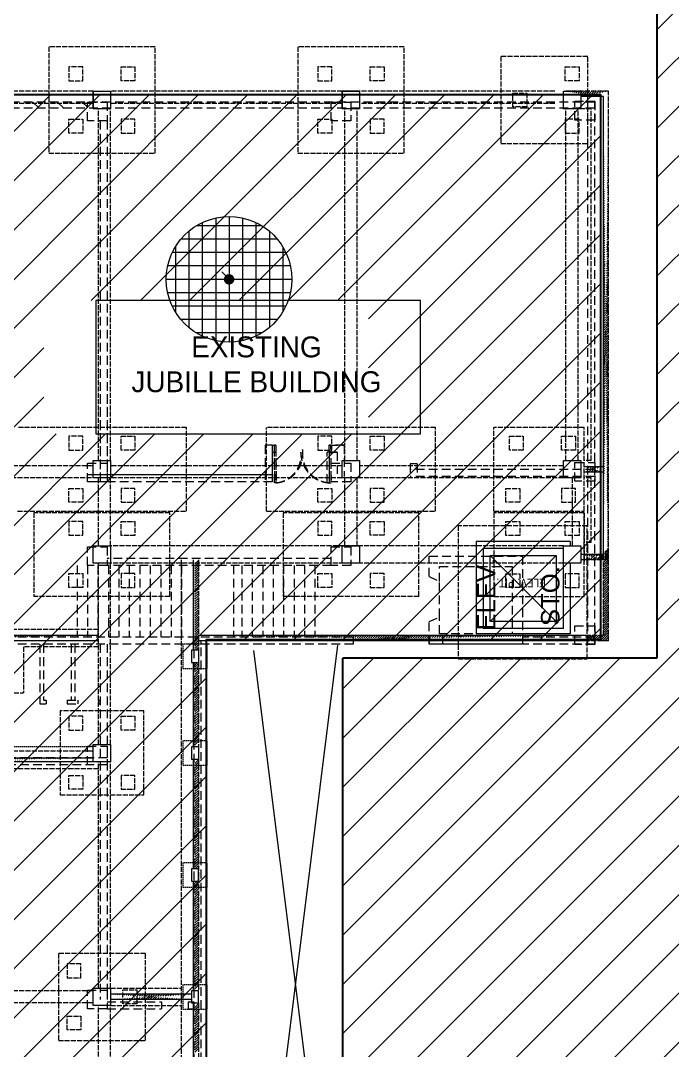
# Model space of a CAD drawing. Header units: millimetres. Extents: x 281969 to 501238, y -16030 to 119854.
# Drawn here: x 395299 to 414014, y 61835 to 91403 of the extents above; entities that cross this region are included whole.
import ezdxf

# ---------------------------------------------------------------- set-up
doc = ezdxf.new("R2010")
doc.units = ezdxf.units.MM
doc.header["$MEASUREMENT"] = 0
for name, pattern in [('ACAD_ISO02W100', [15, 12, -3]), ('HIDDEN', [0.375, 0.25, -0.125]), ('HIDDEN2', [4.7625, 3.175, -1.5875])]:
    doc.linetypes.add(name, pattern=pattern)
doc.layers.get('0').update_dxf_attribs({"lineweight": 9})
for name, color, linetype, lineweight in [('A_ARCHITECTURAL BACKGROUND', 251, 'Continuous', 5), ('BEAMS1', 2, 'HIDDEN', 9), ('BOUNDARY', 2, 'Continuous', 25), ('COLUMN', 7, 'Continuous', 13), ('ELEV FTNG', 6, 'ACAD_ISO02W100', 20), ('HATCH', 8, 'Continuous', 5), ('PILECAPBAR', 40, 'ACAD_ISO02W100', 25), ('RAFTER', 21, 'Continuous', 20), ('S-ANNO-DIMS', 252, 'Continuous', 5), ('SLAB1', 1, 'Continuous', 9), ('TEXT_GG', 3, 'Continuous', 30), ('wall', 4, 'Continuous', 25), ('WALLFOOTING', 3, 'ACAD_ISO02W100', 20)]:
    doc.layers.add(name, color=color, linetype=linetype, lineweight=lineweight)
doc.styles.add('arial_100_dwvg', font='arial.ttf', dxfattribs={"height": 250})
doc.styles.add('MMTX$0$ESMX$0$X-OPTA1D', font='x-opta1d')
doc.styles.add('SWISS', font='swissl.ttf')
pattern_1 = [(225, (1744598.53, 1414065.856), (33.6759605, -33.6759605), [])]
pattern_2 = [(225, (1672566.715, 1413619.52), (33.6759605, -33.6759605), [])]
pattern_3 = [(225, (1764558.14, 1413619.52), (33.6759605, -33.6759605), [])]
pattern_4 = [(135, (-83138.37034, 154219.73038), (-0.1767766953, -0.1767766953), [])]

# ---------------------------------------------------------------- blocks, each defined once
blk = doc.blocks.new('_Dot')
at = {"color": 0, "linetype": 'ByBlock', "lineweight": -2}
blk.add_line((-0.5, 0), (-1, 0), dxfattribs=at)
at = {"color": 0, "linetype": 'ByBlock', "const_width": 0.5}
blk.add_lwpolyline([(-0.25, 0, 1), (0.25, 0, 1)], format="xyb", close=True, dxfattribs=at)
blk = doc.blocks.new('FOUNDATION_JUBILLE')
at = {"layer": 'WALLFOOTING', "linetype": 'ACAD_ISO02W100', "lineweight": 20, "ltscale": 12}
h = blk.add_hatch(dxfattribs=at)
h.set_pattern_fill('ANSI31', color=256, scale=15, angle=-180, style=0)
h.set_pattern_definition(pattern_2)
edge = h.paths.add_edge_path()
edge.add_line((-89205, -30632), (-89855, -30632))
edge.add_line((-89055, -30482), (-90305, -30482))
h = blk.add_hatch(dxfattribs=at)
h.set_pattern_fill('ANSI31', color=256, scale=15, angle=-180, style=0)
h.set_pattern_definition(pattern_2)
edge = h.paths.add_edge_path()
edge.add_line((-89205, -43782), (-89205, -30632))
edge.add_line((-89055, -46257), (-89055, -30482))
h = blk.add_hatch(dxfattribs=at)
h.set_pattern_fill('ANSI31', color=256, scale=15, angle=-180, style=0)
h.set_pattern_definition(pattern_2)
edge = h.paths.add_edge_path()
edge.add_line((-89755, -41257), (-89205, -41257))
edge.add_line((-89755, -41407), (-89205, -41407))
h = blk.add_hatch(dxfattribs=at)
h.set_pattern_fill('ANSI31', color=256, scale=15, angle=-180, style=0)
h.set_pattern_definition(pattern_2)
edge = h.paths.add_edge_path()
edge.add_line((-89205, -43782), (-89855, -43782))
edge.add_line((-89055, -43932), (-89855, -43932))
h = blk.add_hatch(dxfattribs=at)
h.set_pattern_fill('ANSI31', color=256, scale=15, angle=-180, style=0)
h.set_pattern_definition(pattern_3)
h.paths.add_polyline_path([(-89205, -46107), (-89661, -46107), (-89661, -46257), (-89055, -46257), (-89055, -43932), (-89205, -43932)])
h = blk.add_hatch(dxfattribs=at)
h.set_pattern_fill('ANSI31', color=256, scale=15, angle=-180, style=0)
h.set_pattern_definition(pattern_1)
edge = h.paths.add_edge_path()
edge.add_line((-103705, -46257), (-112505, -46257))
edge.add_line((-103705, -46107), (-112505, -46107))
edge.add_line((-106155, -46257), (-108755, -46257))
h = blk.add_hatch(dxfattribs=at)
h.set_pattern_fill('ANSI31', color=256, scale=15, angle=-180, style=0)
h.set_pattern_definition(pattern_3)
edge = h.paths.add_edge_path()
edge.add_line((-89661, -46107), (-100830, -46107))
edge.add_line((-89661, -46257), (-100830, -46257))
h = blk.add_hatch(dxfattribs=at)
h.set_pattern_fill('ANSI31', color=256, scale=15, angle=-180, style=0)
h.set_pattern_definition(pattern_1)
edge = h.paths.add_edge_path()
edge.add_line((-103855, -49632), (-112355, -49632))
edge.add_line((-103855, -49732), (-112355, -49732))
h = blk.add_hatch(dxfattribs=at)
h.set_pattern_fill('ANSI31', color=256, scale=15, angle=-180, style=0)
h.set_pattern_definition(pattern_1)
edge = h.paths.add_edge_path()
edge.add_line((-101030, -56557), (-103355, -56557))
edge.add_line((-101030, -56407), (-103355, -56407))
at = {"layer": 'A_ARCHITECTURAL BACKGROUND', "linetype": 'ByBlock', "lineweight": 20, "ltscale": 12}
for p, q in [((-100723, -34252, 0), (-100723, -37510, 0)), ((-100338, -34121, 0), (-100338, -37641, 0)), ((-99953, -34079, 0), (-99953, -37683, 0)), ((-99567, -34121, 0), (-99567, -37641, 0)), ((-99182, -34252, 0), (-99182, -37510, 0)), ((-101108, -34499, 0), (-101108, -37264, 0)), ((-99017, -34341, 0), (-100888, -34341, 0)), ((-98797, -34499, 0), (-98797, -37264, 0)), ((-98570, -34726, 0), (-101335, -34726, 0)), ((-98324, -35111, 0), (-101582, -35111, 0)), ((-101493, -34947, 0), (-101493, -36816, 0)), ((-98412, -34947, 0), (-98412, -36816, 0)), ((-98192, -35496, 0), (-101713, -35496, 0)), ((-98151, -35881, 0), (-101754, -35881, 0)), ((-98192, -36266, 0), (-101713, -36266, 0)), ((-98324, -36651, 0), (-101582, -36651, 0)), ((-98570, -37036, 0), (-101335, -37036, 0)), ((-99017, -37421, 0), (-100888, -37421, 0))]:
    blk.add_line(p, q, dxfattribs=at)
at = {"layer": 'A_ARCHITECTURAL BACKGROUND', "color": 1, "linetype": 'ByBlock', "lineweight": 20, "ltscale": 12}
blk.add_circle((-99953, -35881, 0), 1802, dxfattribs=at)
at = {"layer": 'BEAMS1', "color": 2, "linetype": 'HIDDEN2', "lineweight": 20, "ltscale": 12}
blk.add_line((-103855, -49307, 0), (-112355, -49307, 0), dxfattribs=at)
at = {"layer": 'BEAMS1', "color": 2, "linetype": 'HIDDEN2', "lineweight": 20, "ltscale": 12, "elevation": 0}
for points in [[(-100580, -46357), (-101280, -46357), (-101280, -47057), (-100580, -47057)], [(-100580, -49132), (-101280, -49132), (-101280, -49832), (-100580, -49832)], [(-100580, -52632), (-101280, -52632), (-101280, -53332), (-100580, -53332)], [(-100580, -56132), (-101280, -56132), (-101280, -56832), (-100580, -56832)]]:
    blk.add_lwpolyline(points, close=True, dxfattribs=at)
at = {"layer": 'COLUMN', "lineweight": 20}
for p, q in [((-103855, -30482, 0), (-103855, -30982, 0)), ((-96205, -30482, 0), (-96705, -30482, 0)), ((-96705, -30482, 0), (-96705, -30982, 0)), ((-103355, -41082, 0), (-103355, -41582, 0)), ((-96205, -41582, 0), (-96705, -41582, 0)), ((-89855, -41582, 0), (-90355, -41582, 0)), ((-103355, -43532, 0), (-103355, -44032, 0)), ((-100830, -46532, 0), (-100830, -46882, 0)), ((-103355, -49232, 0), (-103355, -49732, 0)), ((-100830, -49307, 0), (-100830, -49657, 0))]:
    blk.add_line(p, q, dxfattribs=at)
at = {"layer": 'COLUMN', "lineweight": 20, "elevation": 0}
for points in [[(-103355, -30982), (-103855, -30982), (-103855, -30482), (-103355, -30482)], [(-103355, -30982), (-103855, -30982), (-103855, -30482), (-103355, -30482)], [(-96205, -30982), (-96705, -30982), (-96705, -30482), (-96205, -30482)], [(-89855, -30982), (-90355, -30982), (-90355, -30482), (-89855, -30482)], [(-96205, -44032), (-96705, -44032), (-96705, -43532), (-96205, -43532)], [(-89855, -44032), (-90355, -44032), (-90355, -43532), (-89855, -43532)], [(-100830, -52807), (-101030, -52807), (-101030, -53157), (-100830, -53157)], [(-103355, -56732), (-103855, -56732), (-103855, -56232), (-103355, -56232)], [(-103355, -56732), (-103855, -56732), (-103855, -56232), (-103355, -56232)], [(-103355, -56732), (-103855, -56732), (-103855, -56232), (-103355, -56232)], [(-100830, -56307), (-101030, -56307), (-101030, -56657), (-100830, -56657)]]:
    blk.add_lwpolyline(points, close=True, dxfattribs=at)
for points in [[(-103855, -30482), (-103355, -30482), (-103355, -30982), (-103855, -30982)], [(-96205, -30482), (-96205, -30982), (-96705, -30982), (-96705, -30482)], [(-96705, -30482), (-96205, -30482), (-96205, -30982), (-96705, -30982)], [(-103355, -41582), (-103855, -41582), (-103855, -41082), (-103355, -41082)], [(-96705, -41582), (-96705, -41082), (-96205, -41082), (-96205, -41582)], [(-90355, -41582), (-90355, -41082), (-89855, -41082), (-89855, -41582)], [(-103355, -44032), (-103855, -44032), (-103855, -43532), (-103355, -43532)], [(-100830, -46532), (-101030, -46532), (-101030, -46882), (-100830, -46882)], [(-103355, -49732), (-103855, -49732), (-103855, -49232), (-103355, -49232)], [(-100830, -49307), (-101030, -49307), (-101030, -49657), (-100830, -49657)]]:
    blk.add_lwpolyline(points, dxfattribs=at)
at = {"layer": 'ELEV FTNG', "lineweight": 20, "ltscale": 12}
for p, q in [((-93372, -42957, 0), (-93372, -46757, 0)), ((-89672, -42957, 0), (-93372, -42957, 0)), ((-89672, -46777, 0), (-89672, -42957, 0)), ((-93372, -46777, 0), (-89672, -46777, 0))]:
    blk.add_line(p, q, dxfattribs=at)
at = {"layer": 'PILECAPBAR', "color": 40, "lineweight": 20, "ltscale": 12}
for p, q in [((-103855, -30482, 0), (-107846, -30482, 0)), ((-96705, -30482, 0), (-103355, -30482, 0)), ((-90605, -30482, 0), (-96205, -30482, 0)), ((-103855, -30832, 0), (-107846, -30832, 0)), ((-103705, -41082, 0), (-103705, -30982, 0)), ((-96705, -30832, 0), (-103355, -30832, 0)), ((-103355, -41082, 0), (-103355, -30982, 0)), ((-96630, -41082, 0), (-96630, -30982, 0)), ((-96280, -41082, 0), (-96280, -30982, 0)), ((-90605, -30832, 0), (-96205, -30832, 0)), ((-90280, -41082, 0), (-90280, -30982, 0)), ((-89930, -41082, 0), (-89930, -30982, 0)), ((-101180, -40132, 0), (-106030, -40132, 0)), ((-101180, -42532, 0), (-101180, -40132, 0)), ((-98880, -42532, 0), (-98880, -40132, 0)), ((-94030, -40132, 0), (-98880, -40132, 0)), ((-94030, -42532, 0), (-94030, -40132, 0)), ((-89755, -40132, 375), (-92355, -40132, 375)), ((-92355, -42532, 375), (-92355, -40132, 375)), ((-89755, -42532, 375), (-89755, -40132, 375)), ((-103855, -41232, 0), (-112363, -41232, 0)), ((-96705, -41232, 0), (-103355, -41232, 0)), ((-90355, -41232, 0), (-96205, -41232, 0)), ((-96705, -41582, 0), (-112363, -41582, 0)), ((-103705, -43532, 0), (-103705, -41582, 0)), ((-103355, -43532, 0), (-103355, -41582, 0)), ((-96630, -43532, 0), (-96630, -41582, 0)), ((-96280, -43532, 0), (-96280, -41582, 0)), ((-90355, -41582, 0), (-96205, -41582, 0)), ((-90105, -41582, 375), (-90105, -43532, 375)), ((-106030, -42532, 0), (-101180, -42532, 0)), ((-101655, -44982, 0), (-101655, -42572, 0)), ((-98880, -42532, 0), (-94030, -42532, 0)), ((-94505, -44982, 0), (-94505, -42572, 0)), ((-92355, -42532, 375), (-89755, -42532, 375)), ((-105555, -42582, 0), (-105555, -44982, 0)), ((-101655, -42582, 0), (-105555, -42582, 0)), ((-98405, -42582, 0), (-98405, -44982, 0)), ((-94505, -42582, 0), (-98405, -42582, 0)), ((-89755, -42582, 375), (-92355, -42582, 375)), ((-92355, -42582, 375), (-92355, -44982, 375)), ((-89755, -42582, 375), (-89755, -44032, 375)), ((-89755, -44982, 375), (-89755, -42582, 375)), ((-90355, -43533, 0), (-103355, -43533, 0)), ((-103705, -49232, 0), (-103705, -44032, 0)), ((-103355, -49232, 0), (-103355, -44032, 0)), ((-90355, -44033, 0), (-103355, -44033, 0)), ((-101655, -44982, 0), (-105555, -44982, 0)), ((-94505, -44982, 0), (-98405, -44982, 0)), ((-92355, -44982, 375), (-89755, -44982, 375)), ((-103705, -56232, 0), (-103705, -49732, 0)), ((-103355, -56232, 0), (-103355, -49732, 0)), ((-103855, -56307, 0), (-112355, -56307, 0)), ((-103855, -56657, 0), (-112355, -56657, 0)), ((-103705, -63232, 0), (-103705, -56732, 0)), ((-103355, -63232, 0), (-103355, -56732, 0))]:
    blk.add_line(p, q, dxfattribs=at)
for points, elevation in [([(-102080, -29207), (-105130, -29207), (-105130, -32257), (-102080, -32257)], 0), ([(-94930, -29207), (-97980, -29207), (-97980, -32257), (-94930, -32257)], 0), ([(-89655, -29482), (-92155, -29482), (-92155, -31982), (-89655, -31982)], 0), ([(-104555, -30182), (-104155, -30182), (-104155, -29782), (-104555, -29782)], 0), ([(-102655, -30182), (-103055, -30182), (-103055, -29782), (-102655, -29782)], 0), ([(-97405, -30182), (-97005, -30182), (-97005, -29782), (-97405, -29782)], 0), ([(-95505, -30182), (-95905, -30182), (-95905, -29782), (-95505, -29782)], 0), ([(-89905, -30182), (-90305, -30182), (-90305, -29782), (-89905, -29782)], 0), ([(-91405, -30932), (-91805, -30932), (-91805, -30532), (-91405, -30532)], 0), ([(-104555, -31282), (-104155, -31282), (-104155, -31682), (-104555, -31682)], 0), ([(-102655, -31282), (-103055, -31282), (-103055, -31682), (-102655, -31682)], 0), ([(-97405, -31282), (-97005, -31282), (-97005, -31682), (-97405, -31682)], 0), ([(-95505, -31282), (-95905, -31282), (-95905, -31682), (-95505, -31682)], 0), ([(-89905, -31282), (-90305, -31282), (-90305, -31682), (-89905, -31682)], 0), ([(-104555, -40782), (-104155, -40782), (-104155, -40382), (-104555, -40382)], 0), ([(-102655, -40782), (-103055, -40782), (-103055, -40382), (-102655, -40382)], 0), ([(-97405, -40782), (-97005, -40782), (-97005, -40382), (-97405, -40382)], 0), ([(-95505, -40782), (-95905, -40782), (-95905, -40382), (-95505, -40382)], 0), ([(-91505, -40782), (-91905, -40782), (-91905, -40382), (-91505, -40382)], 0), ([(-90005, -40782), (-90405, -40782), (-90405, -40382), (-90005, -40382)], 375), ([(-104555, -41882), (-104155, -41882), (-104155, -42282), (-104555, -42282)], 0), ([(-102655, -41882), (-103055, -41882), (-103055, -42282), (-102655, -42282)], 0), ([(-97405, -41882), (-97005, -41882), (-97005, -42282), (-97405, -42282)], 0), ([(-95505, -41882), (-95905, -41882), (-95905, -42282), (-95505, -42282)], 0), ([(-91605, -42282), (-92005, -42282), (-92005, -41882), (-91605, -41882)], -749), ([(-90005, -41882), (-90405, -41882), (-90405, -42282), (-90005, -42282)], 375), ([(-104555, -43229), (-104155, -43229), (-104155, -42829), (-104555, -42829)], 0), ([(-102655, -43235), (-103055, -43235), (-103055, -42835), (-102655, -42835)], 0), ([(-97405, -43229), (-97005, -43229), (-97005, -42829), (-97405, -42829)], 0), ([(-95505, -43229), (-95905, -43229), (-95905, -42829), (-95505, -42829)], 0), ([(-91605, -43232), (-92005, -43232), (-92005, -42832), (-91605, -42832)], -375), ([(-89905, -43232), (-90305, -43232), (-90305, -42832), (-89905, -42832)], 0), ([(-104555, -44329), (-104155, -44329), (-104155, -44729), (-104555, -44729)], 0), ([(-102655, -44329), (-103055, -44329), (-103055, -44729), (-102655, -44729)], 0), ([(-97405, -44329), (-97005, -44329), (-97005, -44729), (-97405, -44729)], 0), ([(-95505, -44329), (-95905, -44329), (-95905, -44729), (-95505, -44729)], 0), ([(-91605, -44732), (-92005, -44732), (-92005, -44332), (-91605, -44332)], -749), ([(-89905, -44332), (-90305, -44332), (-90305, -44732), (-89905, -44732)], 0), ([(-104805, -48272), (-104805, -50685), (-102405, -50685), (-102405, -48272)], 0), ([(-104555, -48822), (-104155, -48822), (-104155, -48422), (-104555, -48422)], 0), ([(-102655, -48822), (-103055, -48822), (-103055, -48422), (-102655, -48422)], 0), ([(-104555, -50122), (-104155, -50122), (-104155, -50522), (-104555, -50522)], 0), ([(-102655, -50122), (-103055, -50122), (-103055, -50522), (-102655, -50522)], 0), ([(-102355, -55232), (-104855, -55232), (-104855, -57732), (-102355, -57732)], 0), ([(-104605, -55932), (-104205, -55932), (-104205, -55532), (-104605, -55532)], 0), ([(-102605, -56682), (-103005, -56682), (-103005, -56282), (-102605, -56282)], 0), ([(-104605, -57032), (-104205, -57032), (-104205, -57432), (-104605, -57432)], 0)]:
    blk.add_lwpolyline(points, close=True, dxfattribs=dict(at, elevation=elevation))
at = {"layer": 'SLAB1', "lineweight": 20, "ltscale": 12}
for p, q in [((-92861, -43407, 0), (-92861, -46057, 0)), ((-90161, -43407, 0), (-92861, -43407, 0)), ((-90161, -43407, 0), (-90161, -43532, 0)), ((-90355, -43607, 0), (-92661, -43607, 0)), ((-92661, -43607, 0), (-92661, -45907, 0)), ((-90361, -43607, 0), (-92661, -43607, 0)), ((-90561, -45707, 0), (-92461, -43807, 0)), ((-90561, -43807, 0), (-92461, -45707, 0)), ((-90361, -43832, 0), (-90361, -45907, 0)), ((-90161, -44032, 0), (-90161, -46057, 0)), ((-89661, -46107, 0), (-100830, -46107, 0)), ((-90161, -46057, 0), (-92861, -46057, 0)), ((-90355, -45907, 0), (-92661, -45907, 0)), ((-89661, -46257, 0), (-100830, -46257, 0))]:
    blk.add_line(p, q, dxfattribs=at)
at = {"layer": 'SLAB1', "lineweight": 20, "ltscale": 12, "elevation": 0}
blk.add_lwpolyline([(-90561, -45707), (-92461, -45707), (-92461, -43807), (-90561, -43807)], close=True, dxfattribs=at)
blk.add_lwpolyline([(-90561, -45707), (-92461, -45707), (-92461, -43807), (-90561, -43807)], close=True, dxfattribs=at)
blk.add_lwpolyline([(-90561, -45707), (-92461, -45707), (-92461, -43807), (-90561, -43807)], close=True, dxfattribs=at)
at = {"layer": 'wall', "lineweight": 20}
for p, q in [((-89205, -30632, 0), (-89855, -30632, 0)), ((-89205, -43782, 0), (-89205, -30632, 0)), ((-89755, -41257, 0), (-89205, -41257, 0)), ((-89755, -41407, 0), (-89205, -41407, 0)), ((-100980, -43932, 0), (-100980, -46532, 0)), ((-89205, -43782, 0), (-89855, -43782, 0)), ((-103705, -46107, 0), (-112505, -46107, 0)), ((-103705, -46257, 0), (-112505, -46257, 0)), ((-100980, -46882, 0), (-100980, -49307, 0)), ((-103855, -49632, 0), (-112355, -49632, 0)), ((-100980, -49657, 0), (-100980, -52807, 0)), ((-103855, -49732, 0), (-112355, -49732, 0)), ((-100980, -53157, 0), (-100980, -56307, 0)), ((-101030, -56407, 0), (-103355, -56407, 0)), ((-101030, -56557, 0), (-103355, -56557, 0)), ((-100980, -56657, 0), (-100980, -59807, 0))]:
    blk.add_line(p, q, dxfattribs=at)
at = {"layer": 'WALLFOOTING', "linetype": 'ACAD_ISO02W100', "lineweight": 20, "ltscale": 12}
for p, q in [((-89055, -30482, 0), (-90305, -30482, 0)), ((-89055, -46257, 0), (-89055, -30482, 0)), ((-89555, -30982, 0), (-89855, -30982, 0)), ((-89555, -41082, 0), (-89555, -30982, 0)), ((-89555, -41082, 0), (-89755, -41082, 0)), ((-89555, -41582, 0), (-89755, -41582, 0)), ((-89555, -43432, 0), (-89555, -41582, 0)), ((-89555, -43432, 0), (-89755, -43432, 0)), ((-89055, -43658, 0), (-89353, -43932, 0)), ((-89055, -43701, 0), (-89306, -43932, 0)), ((-89055, -43747, 0), (-89257, -43932, 0)), ((-89055, -43617, 0), (-89205, -43755, 0)), ((-101330, -43932, 0), (-101330, -79132, 0)), ((-100830, -43954, 0), (-100980, -44104, 0)), ((-100830, -44022, 0), (-100980, -44172, 0)), ((-100830, -43932, 0), (-100830, -46532, 0)), ((-89055, -43932, 0), (-89855, -43932, 0)), ((-89234, -43782, 0), (-89398, -43932, 0)), ((-89055, -43786, 0), (-89214, -43932, 0)), ((-89205, -46107, 0), (-89205, -43932, 0)), ((-89055, -43823, 0), (-89173, -43932, 0)), ((-89055, -43854, 0), (-89139, -43932, 0)), ((-100830, -44089, 0), (-100980, -44239, 0)), ((-100830, -44156, 0), (-100980, -44306, 0)), ((-100830, -44224, 0), (-100980, -44374, 0)), ((-100830, -44291, 0), (-100980, -44441, 0)), ((-100830, -44358, 0), (-100980, -44508, 0)), ((-100830, -44426, 0), (-100980, -44576, 0)), ((-100830, -44493, 0), (-100980, -44643, 0)), ((-100830, -44560, 0), (-100980, -44710, 0)), ((-100830, -44628, 0), (-100980, -44778, 0)), ((-100830, -44695, 0), (-100980, -44845, 0)), ((-100830, -44762, 0), (-100980, -44912, 0)), ((-100830, -44830, 0), (-100980, -44980, 0)), ((-100830, -44897, 0), (-100980, -45047, 0)), ((-100830, -44965, 0), (-100980, -45115, 0)), ((-100830, -45032, 0), (-100980, -45182, 0)), ((-100830, -45099, 0), (-100980, -45249, 0)), ((-100830, -45167, 0), (-100980, -45317, 0)), ((-100830, -45234, 0), (-100980, -45384, 0)), ((-100830, -45301, 0), (-100980, -45451, 0)), ((-100830, -45369, 0), (-100980, -45519, 0)), ((-100830, -45436, 0), (-100980, -45586, 0)), ((-100830, -45503, 0), (-100980, -45653, 0)), ((-100830, -45571, 0), (-100980, -45721, 0)), ((-100830, -45638, 0), (-100980, -45788, 0)), ((-100830, -45705, 0), (-100980, -45855, 0)), ((-100830, -45773, 0), (-100980, -45923, 0)), ((-103705, -45932, 0), (-112505, -45932, 0)), ((-100830, -45840, 0), (-100980, -45990, 0)), ((-100830, -45907, 0), (-100980, -46057, 0)), ((-100830, -45975, 0), (-100980, -46125, 0)), ((-100830, -46042, 0), (-100980, -46192, 0)), ((-100830, -46110, 0), (-100980, -46260, 0)), ((-89205, -46107, 0), (-89661, -46107, 0)), ((-100830, -46177, 0), (-100980, -46327, 0)), ((-100830, -46244, 0), (-100980, -46394, 0)), ((-100830, -46312, 0), (-100980, -46462, 0)), ((-100830, -46379, 0), (-100980, -46529, 0)), ((-89055, -46257, 0), (-89661, -46257, 0)), ((-105855, -46432, 0), (-105855, -47757, 0)), ((-103705, -46432, 0), (-105855, -46432, 0)), ((-100830, -46446, 0), (-100915, -46532, 0)), ((-100830, -46514, 0), (-100848, -46532, 0)), ((-100861, -46882, 0), (-100980, -47000, 0)), ((-100929, -46882, 0), (-100980, -46933, 0)), ((-100830, -46918, 0), (-100980, -47068, 0)), ((-100830, -46985, 0), (-100980, -47135, 0)), ((-100830, -46882, 0), (-100830, -49307, 0)), ((-100830, -47052, 0), (-100980, -47202, 0)), ((-100830, -47120, 0), (-100980, -47270, 0)), ((-100830, -47187, 0), (-100980, -47337, 0)), ((-100830, -47254, 0), (-100980, -47404, 0)), ((-100830, -47322, 0), (-100980, -47472, 0)), ((-100830, -47389, 0), (-100980, -47539, 0)), ((-100830, -47457, 0), (-100980, -47607, 0)), ((-100830, -47524, 0), (-100980, -47674, 0)), ((-100830, -47591, 0), (-100980, -47741, 0)), ((-106855, -47757, 0), (-105855, -47757, 0)), ((-100830, -47659, 0), (-100980, -47809, 0)), ((-100830, -47726, 0), (-100980, -47876, 0)), ((-100830, -47793, 0), (-100980, -47943, 0)), ((-100830, -47861, 0), (-100980, -48011, 0)), ((-100830, -47928, 0), (-100980, -48078, 0)), ((-100830, -47995, 0), (-100980, -48145, 0)), ((-100830, -48063, 0), (-100980, -48213, 0)), ((-100830, -48130, 0), (-100980, -48280, 0)), ((-100830, -48197, 0), (-100980, -48347, 0)), ((-100830, -48265, 0), (-100980, -48415, 0)), ((-100830, -48332, 0), (-100980, -48482, 0)), ((-100830, -48399, 0), (-100980, -48549, 0)), ((-100830, -48467, 0), (-100980, -48617, 0)), ((-100830, -48534, 0), (-100980, -48684, 0)), ((-100830, -48602, 0), (-100980, -48752, 0)), ((-100830, -48669, 0), (-100980, -48819, 0)), ((-100830, -48736, 0), (-100980, -48886, 0)), ((-100830, -48804, 0), (-100980, -48954, 0)), ((-100830, -48871, 0), (-100980, -49021, 0)), ((-100830, -48938, 0), (-100980, -49088, 0)), ((-100830, -49006, 0), (-100980, -49156, 0)), ((-100830, -49073, 0), (-100980, -49223, 0)), ((-100830, -49140, 0), (-100980, -49290, 0)), ((-103855, -49432, 0), (-106855, -49432, 0)), ((-100830, -49657, 0), (-100830, -56307, 0)), ((-103705, -49932, 0), (-112505, -49932, 0)), ((-100830, -49679, 0), (-100980, -49829, 0)), ((-100830, -49747, 0), (-100980, -49897, 0)), ((-100830, -49814, 0), (-100980, -49964, 0)), ((-100830, -49881, 0), (-100980, -50031, 0)), ((-100830, -49949, 0), (-100980, -50099, 0)), ((-100830, -50016, 0), (-100980, -50166, 0)), ((-100830, -50083, 0), (-100980, -50233, 0)), ((-100830, -50151, 0), (-100980, -50301, 0)), ((-100830, -50218, 0), (-100980, -50368, 0)), ((-100830, -50285, 0), (-100980, -50435, 0)), ((-100830, -50353, 0), (-100980, -50503, 0)), ((-100830, -50420, 0), (-100980, -50570, 0)), ((-100830, -50487, 0), (-100980, -50637, 0)), ((-100830, -50555, 0), (-100980, -50705, 0)), ((-100830, -50622, 0), (-100980, -50772, 0)), ((-100830, -50689, 0), (-100980, -50839, 0)), ((-100830, -50757, 0), (-100980, -50907, 0)), ((-100830, -50824, 0), (-100980, -50974, 0)), ((-100830, -50891, 0), (-100980, -51041, 0)), ((-100830, -50959, 0), (-100980, -51109, 0)), ((-100830, -51026, 0), (-100980, -51176, 0)), ((-100830, -51094, 0), (-100980, -51244, 0)), ((-100830, -51161, 0), (-100980, -51311, 0)), ((-100830, -51228, 0), (-100980, -51378, 0)), ((-100830, -51296, 0), (-100980, -51446, 0)), ((-100830, -51363, 0), (-100980, -51513, 0)), ((-100830, -51430, 0), (-100980, -51580, 0)), ((-100830, -51498, 0), (-100980, -51648, 0)), ((-100830, -51565, 0), (-100980, -51715, 0)), ((-100830, -51632, 0), (-100980, -51782, 0)), ((-100830, -51700, 0), (-100980, -51850, 0)), ((-100830, -51767, 0), (-100980, -51917, 0)), ((-100830, -51834, 0), (-100980, -51984, 0)), ((-100830, -51902, 0), (-100980, -52052, 0)), ((-100830, -51969, 0), (-100980, -52119, 0)), ((-100830, -52036, 0), (-100980, -52186, 0)), ((-100830, -52104, 0), (-100980, -52254, 0)), ((-100830, -52171, 0), (-100980, -52321, 0)), ((-100830, -52239, 0), (-100980, -52389, 0)), ((-100830, -52306, 0), (-100980, -52456, 0)), ((-100830, -52373, 0), (-100980, -52523, 0)), ((-100830, -52441, 0), (-100980, -52591, 0)), ((-100830, -52508, 0), (-100980, -52658, 0)), ((-100830, -52575, 0), (-100980, -52725, 0)), ((-100830, -52643, 0), (-100980, -52793, 0)), ((-100830, -52710, 0), (-100927, -52807, 0)), ((-100830, -52777, 0), (-100859, -52807, 0)), ((-100873, -53157, 0), (-100980, -53264, 0)), ((-100940, -53157, 0), (-100980, -53197, 0)), ((-100830, -53181, 0), (-100980, -53331, 0)), ((-100830, -53249, 0), (-100980, -53399, 0)), ((-100830, -53316, 0), (-100980, -53466, 0)), ((-100830, -53384, 0), (-100980, -53534, 0)), ((-100830, -53451, 0), (-100980, -53601, 0)), ((-100830, -53518, 0), (-100980, -53668, 0)), ((-100830, -53586, 0), (-100980, -53736, 0)), ((-100830, -53653, 0), (-100980, -53803, 0)), ((-100830, -53720, 0), (-100980, -53870, 0)), ((-100830, -53788, 0), (-100980, -53938, 0)), ((-100830, -53855, 0), (-100980, -54005, 0)), ((-100830, -53922, 0), (-100980, -54072, 0)), ((-100830, -53990, 0), (-100980, -54140, 0)), ((-100830, -54057, 0), (-100980, -54207, 0)), ((-100830, -54124, 0), (-100980, -54274, 0)), ((-100830, -54192, 0), (-100980, -54342, 0)), ((-100830, -54259, 0), (-100980, -54409, 0)), ((-100830, -54326, 0), (-100980, -54476, 0)), ((-100830, -54394, 0), (-100980, -54544, 0)), ((-100830, -54461, 0), (-100980, -54611, 0)), ((-100830, -54528, 0), (-100980, -54678, 0)), ((-100830, -54596, 0), (-100980, -54746, 0)), ((-100830, -54663, 0), (-100980, -54813, 0)), ((-100830, -54731, 0), (-100980, -54881, 0)), ((-100830, -54798, 0), (-100980, -54948, 0)), ((-100830, -54865, 0), (-100980, -55015, 0)), ((-100830, -54933, 0), (-100980, -55083, 0)), ((-100830, -55000, 0), (-100980, -55150, 0)), ((-100830, -55067, 0), (-100980, -55217, 0)), ((-100830, -55135, 0), (-100980, -55285, 0)), ((-100830, -55202, 0), (-100980, -55352, 0)), ((-100830, -55269, 0), (-100980, -55419, 0)), ((-100830, -55337, 0), (-100980, -55487, 0)), ((-100830, -55404, 0), (-100980, -55554, 0)), ((-100830, -55471, 0), (-100980, -55621, 0)), ((-100830, -55539, 0), (-100980, -55689, 0)), ((-100830, -55606, 0), (-100980, -55756, 0)), ((-100830, -55673, 0), (-100980, -55823, 0)), ((-100830, -55741, 0), (-100980, -55891, 0)), ((-100830, -55808, 0), (-100980, -55958, 0)), ((-100830, -55876, 0), (-100980, -56026, 0)), ((-100830, -55943, 0), (-100980, -56093, 0)), ((-100830, -56010, 0), (-100980, -56160, 0)), ((-100830, -56078, 0), (-100980, -56228, 0)), ((-100830, -56145, 0), (-100980, -56295, 0)), ((-103355, -56232, 0), (-101330, -56232, 0)), ((-103355, -56732, 0), (-101330, -56732, 0)), ((-100830, -56684, 0), (-100980, -56834, 0)), ((-100830, -56751, 0), (-100980, -56901, 0)), ((-100830, -56657, 0), (-100830, -63307, 0)), ((-100830, -56818, 0), (-100980, -56968, 0)), ((-100830, -56886, 0), (-100980, -57036, 0)), ((-100830, -56953, 0), (-100980, -57103, 0)), ((-100830, -57021, 0), (-100980, -57171, 0)), ((-100830, -57088, 0), (-100980, -57238, 0)), ((-100830, -57155, 0), (-100980, -57305, 0)), ((-100830, -57223, 0), (-100980, -57373, 0)), ((-100830, -57290, 0), (-100980, -57440, 0)), ((-100830, -57357, 0), (-100980, -57507, 0)), ((-100830, -57425, 0), (-100980, -57575, 0)), ((-100830, -57492, 0), (-100980, -57642, 0)), ((-100830, -57559, 0), (-100980, -57709, 0)), ((-100830, -57627, 0), (-100980, -57777, 0)), ((-100830, -57694, 0), (-100980, -57844, 0)), ((-100830, -57761, 0), (-100980, -57911, 0)), ((-100830, -57829, 0), (-100980, -57979, 0)), ((-100830, -57896, 0), (-100980, -58046, 0)), ((-100830, -57963, 0), (-100980, -58113, 0))]:
    blk.add_line(p, q, dxfattribs=at)
at = {"layer": 'RAFTER', "color": 8, "lineweight": 20, "ltscale": 12, "xscale": 300.0000000000002, "yscale": 300.0000000000002, "zscale": 300.0000000000002, "rotation": 314.1948416321965}
blk.add_blockref('_Dot', (-99953, -35881, 0), dxfattribs=at)
at = {"layer": 'TEXT_GG', "lineweight": 20, "insert": (-90861, -44721, 0), "char_height": 250, "width": 1710.97, "attachment_point": 1, "rotation": 180, "line_spacing_factor": 0.88, "style": 'arial_100_dwvg'}
blk.add_mtext('{\\fArial Narrow|b0|i0|c0|p34;\\C2;ELEV. PIT.}', dxfattribs=at)
blk = doc.blocks.new('CCAH')
at = {"layer": 'BOUNDARY', "ltscale": 0.05}
for p, q in [((562069, 107705, 0), (562069, 73100, 0)), ((553050, 38021, 0), (553050, 73100, 0)), ((562069, 73100, 0), (553050, 73100, 0))]:
    blk.add_line(p, q, dxfattribs=at)
blk = doc.blocks.new('EXISTING')
at = {"layer": 'HATCH', "linetype": 'HIDDEN', "ltscale": 0.5}
h = blk.add_hatch(dxfattribs=at)
h.set_pattern_fill('ANSI31', color=256, scale=2, angle=90, style=0)
h.set_pattern_definition(pattern_4)
h.paths.add_polyline_path([(-79726.716, -2147.869), (-79726.716, -2147.959), (-79724.779, -2147.959), (-79724.779, -2147.869)])
h = blk.add_hatch(dxfattribs=at)
h.set_pattern_fill('ANSI31', color=256, scale=2, angle=90, style=0)
h.set_pattern_definition(pattern_4)
h.paths.add_polyline_path([(-79726.716, -2147.869), (-79726.716, -2147.959), (-79724.779, -2147.959), (-79724.779, -2147.869)])
for p, q in [((-79717.504, -2147.869), (-79727.001, -2147.869)), ((-79717.596, -2155.652), (-79717.596, -2147.859)), ((-79717.496, -2155.656), (-79717.496, -2147.858)), ((-79717.504, -2147.959), (-79727.001, -2147.959)), ((-79724.594, -2148.139), (-79724.594, -2153.322)), ((-79724.494, -2148.139), (-79724.494, -2153.322)), ((-79724.594, -2152.06), (-79724.594, -2153.322)), ((-79724.494, -2152.06), (-79724.494, -2153.322)), ((-79717.596, -2155.652), (-79717.596, -2152.324)), ((-79717.496, -2155.656), (-79717.496, -2152.324)), ((-79722.225, -2152.793), (-79722.225, -2153.222)), ((-79722.125, -2152.793), (-79722.225, -2152.793)), ((-79722.225, -2152.793), (-79722.225, -2153.322)), ((-79722.125, -2152.793), (-79722.225, -2152.793)), ((-79722.125, -2152.793), (-79722.093, -2152.793)), ((-79722.125, -2152.793), (-79722.125, -2153.322)), ((-79722.125, -2152.893), (-79722.125, -2153.322)), ((-79722.125, -2152.893), (-79722.093, -2152.893)), ((-79722.099, -2152.793), (-79722.093, -2153.334)), ((-79722.074, -2152.793), (-79722.099, -2152.793)), ((-79722.093, -2152.893), (-79722.093, -2152.793)), ((-79722.093, -2153.334), (-79722.093, -2152.893)), ((-79722.093, -2152.893), (-79722.068, -2152.893)), ((-79722.074, -2152.793), (-79722.068, -2153.334)), ((-79722.068, -2153.334), (-79722.068, -2152.893)), ((-79721.335, -2153.334), (-79721.335, -2152.893)), ((-79721.31, -2152.893), (-79721.335, -2152.893)), ((-79721.312, -2152.793), (-79721.306, -2153.334)), ((-79721.312, -2152.793), (-79721.094, -2152.793)), ((-79721.312, -2152.893), (-79721.194, -2152.893)), ((-79721.31, -2152.893), (-79721.31, -2152.793)), ((-79721.094, -2152.793), (-79721.31, -2152.793)), ((-79721.194, -2152.893), (-79721.31, -2152.893)), ((-79721.31, -2152.893), (-79721.31, -2153.334)), ((-79721.287, -2152.793), (-79721.281, -2153.334)), ((-79721.194, -2152.893), (-79721.194, -2153.242)), ((-79721.194, -2152.893), (-79721.194, -2153.242)), ((-79721.094, -2152.793), (-79721.094, -2153.242)), ((-79721.094, -2152.793), (-79721.094, -2153.242)), ((-79720.145, -2153.062), (-79720.145, -2153.242)), ((-79720.045, -2153.062), (-79720.145, -2153.062)), ((-79720.145, -2153.062), (-79720.145, -2153.242)), ((-79720.045, -2153.062), (-79720.145, -2153.062)), ((-79717.504, -2153.142), (-79720.145, -2153.142)), ((-79717.504, -2153.142), (-79720.145, -2153.142)), ((-79720.045, -2153.062), (-79720.045, -2153.242)), ((-79720.045, -2153.062), (-79720.045, -2153.242)), ((-79722.225, -2153.222), (-79724.779, -2153.222)), ((-79722.125, -2153.222), (-79724.779, -2153.222)), ((-79722.125, -2153.322), (-79724.779, -2153.322)), ((-79722.125, -2153.322), (-79724.779, -2153.322)), ((-79722.068, -2153.334), (-79722.093, -2153.334)), ((-79721.31, -2153.334), (-79721.335, -2153.334)), ((-79721.306, -2153.334), (-79721.281, -2153.334)), ((-79717.504, -2153.242), (-79720.145, -2153.242)), ((-79717.504, -2153.242), (-79720.145, -2153.242)), ((-79724.927, -2154.523), (-79724.927, -2155.552)), ((-79724.927, -2154.523), (-79724.927, -2155.552)), ((-79724.777, -2154.523), (-79724.777, -2155.552)), ((-79724.777, -2154.523), (-79724.777, -2155.552)), ((-79724.627, -2154.523), (-79724.627, -2155.552)), ((-79724.627, -2154.523), (-79724.627, -2155.552)), ((-79721.281, -2154.423), (-79724.494, -2154.423)), ((-79721.281, -2154.423), (-79724.494, -2154.423)), ((-79721.281, -2154.523), (-79724.494, -2154.523)), ((-79721.281, -2154.523), (-79724.494, -2154.523)), ((-79724.477, -2154.523), (-79724.477, -2155.552)), ((-79724.477, -2154.523), (-79724.477, -2155.552)), ((-79724.327, -2154.523), (-79724.327, -2155.552)), ((-79724.327, -2154.523), (-79724.327, -2155.552)), ((-79724.177, -2154.523), (-79724.177, -2155.552)), ((-79724.177, -2154.523), (-79724.177, -2155.552)), ((-79724.027, -2154.523), (-79724.027, -2155.552)), ((-79724.027, -2154.523), (-79724.027, -2155.552)), ((-79723.877, -2154.523), (-79723.877, -2155.552)), ((-79723.877, -2154.523), (-79723.877, -2155.552)), ((-79723.727, -2154.523), (-79723.727, -2155.552)), ((-79723.727, -2154.523), (-79723.727, -2155.552)), ((-79723.577, -2154.523), (-79723.577, -2155.552)), ((-79723.577, -2154.523), (-79723.577, -2155.552)), ((-79723.427, -2154.523), (-79723.427, -2155.552)), ((-79723.427, -2154.523), (-79723.427, -2155.552)), ((-79722.682, -2154.523), (-79722.682, -2155.552)), ((-79722.682, -2154.523), (-79722.682, -2155.552)), ((-79722.562, -2154.523), (-79722.562, -2155.552)), ((-79722.562, -2154.523), (-79722.562, -2155.552)), ((-79722.412, -2154.523), (-79722.412, -2155.552)), ((-79722.412, -2154.523), (-79722.412, -2155.552)), ((-79722.262, -2154.523), (-79722.262, -2155.552)), ((-79722.262, -2154.523), (-79722.262, -2155.552)), ((-79722.112, -2154.523), (-79722.112, -2155.552)), ((-79722.112, -2154.523), (-79722.112, -2155.552)), ((-79721.962, -2154.523), (-79721.962, -2155.552)), ((-79721.962, -2154.523), (-79721.962, -2155.552)), ((-79721.812, -2154.523), (-79721.812, -2155.552)), ((-79721.812, -2154.523), (-79721.812, -2155.552)), ((-79721.662, -2154.523), (-79721.662, -2155.552)), ((-79721.662, -2154.523), (-79721.662, -2155.552)), ((-79721.512, -2154.523), (-79721.512, -2155.552)), ((-79721.512, -2154.523), (-79721.512, -2155.552)), ((-79719.874, -2154.678), (-79719.724, -2154.753)), ((-79719.874, -2154.678), (-79719.724, -2154.753)), ((-79719.724, -2155.266), (-79719.724, -2154.753)), ((-79719.724, -2155.266), (-79719.724, -2154.753)), ((-79719.874, -2155.325), (-79719.724, -2155.266)), ((-79719.874, -2155.325), (-79719.724, -2155.266)), ((-79720.964, -2155.552), (-79727.132, -2155.552)), ((-79720.964, -2155.552), (-79727.132, -2155.552)), ((-79720.964, -2155.552), (-79727.132, -2155.552)), ((-79720.964, -2155.552), (-79720.964, -2155.652)), ((-79720.964, -2155.552), (-79720.964, -2155.652)), ((-79719.874, -2155.552), (-79719.874, -2155.652)), ((-79719.683, -2155.552), (-79719.683, -2155.652)), ((-79717.504, -2155.552), (-79718.533, -2155.552)), ((-79717.504, -2155.552), (-79718.533, -2155.552)), ((-79720.964, -2155.652), (-79727.132, -2155.652)), ((-79720.964, -2155.652), (-79725.779, -2155.652)), ((-79720.964, -2155.652), (-79725.779, -2155.652)), ((-79725.461, -2155.652), (-79725.461, -2156.506)), ((-79725.411, -2155.652), (-79725.411, -2156.456)), ((-79725.01, -2155.652), (-79725.01, -2156.456)), ((-79724.96, -2155.652), (-79724.96, -2156.456)), ((-79724.594, -2155.652), (-79724.594, -2160.75)), ((-79724.494, -2155.652), (-79724.494, -2160.75)), ((-79723.244, -2172.163), (-79723.244, -2155.605)), ((-79723.144, -2173.45), (-79723.144, -2155.605)), ((-79717.504, -2155.652), (-79719.874, -2155.652)), ((-79725.411, -2156.456), (-79725.37, -2156.456)), ((-79725.37, -2156.456), (-79725.37, -2156.506)), ((-79725.07, -2156.456), (-79724.918, -2156.456)), ((-79725.07, -2156.456), (-79725.07, -2156.506)), ((-79724.918, -2156.456), (-79724.918, -2156.506)), ((-79724.618, -2156.456), (-79724.594, -2156.456)), ((-79724.618, -2156.456), (-79724.618, -2156.506)), ((-79725.461, -2156.506), (-79725.37, -2156.506)), ((-79725.07, -2156.506), (-79724.918, -2156.506)), ((-79724.618, -2156.506), (-79724.594, -2156.506)), ((-79724.494, -2157.283), (-79728.284, -2157.283)), ((-79724.494, -2157.383), (-79729.132, -2157.383)), ((-79724.494, -2160.785), (-79723.717, -2160.785)), ((-79724.494, -2160.885), (-79723.717, -2160.885)), ((-79723.717, -2160.785), (-79723.717, -2160.885)), ((-79723.333, -2160.785), (-79723.244, -2160.785)), ((-79723.333, -2160.785), (-79723.333, -2160.885)), ((-79723.333, -2160.885), (-79723.244, -2160.885))]:
    blk.add_line(p, q, dxfattribs=at)
at = {"layer": 'HATCH', "linetype": 'HIDDEN', "ltscale": 0.5, "elevation": 0}
for points in [[(-79724.494, -2147.869), (-79724.494, -2148.139), (-79724.779, -2148.139), (-79724.779, -2147.869)], [(-79724.494, -2147.869), (-79724.494, -2148.139), (-79724.779, -2148.139), (-79724.779, -2147.869)], [(-79720.996, -2147.869), (-79720.996, -2148.139), (-79721.281, -2148.139), (-79721.281, -2147.869)], [(-79720.996, -2147.869), (-79720.996, -2148.139), (-79721.281, -2148.139), (-79721.281, -2147.869)], [(-79717.496, -2147.858), (-79717.496, -2148.127), (-79717.78, -2148.127), (-79717.78, -2147.858)], [(-79717.496, -2147.858), (-79717.496, -2148.127), (-79717.78, -2148.127), (-79717.78, -2147.858)], [(-79724.494, -2153.052), (-79724.494, -2153.322), (-79724.779, -2153.322), (-79724.779, -2153.052)], [(-79724.494, -2153.052), (-79724.494, -2153.322), (-79724.779, -2153.322), (-79724.779, -2153.052)], [(-79720.996, -2153.052), (-79720.996, -2153.322), (-79721.281, -2153.322), (-79721.281, -2153.052)], [(-79720.996, -2153.052), (-79720.996, -2153.322), (-79721.281, -2153.322), (-79721.281, -2153.052)], [(-79717.496, -2153.041), (-79717.496, -2153.31), (-79717.78, -2153.31), (-79717.78, -2153.041)], [(-79717.496, -2153.041), (-79717.496, -2153.31), (-79717.78, -2153.31), (-79717.78, -2153.041)], [(-79724.494, -2154.254), (-79724.494, -2154.523), (-79724.779, -2154.523), (-79724.779, -2154.254)], [(-79724.494, -2154.254), (-79724.494, -2154.523), (-79724.779, -2154.523), (-79724.779, -2154.254)], [(-79720.996, -2154.254), (-79720.996, -2154.523), (-79721.281, -2154.523), (-79721.281, -2154.254)], [(-79720.996, -2154.254), (-79720.996, -2154.523), (-79721.281, -2154.523), (-79721.281, -2154.254)], [(-79717.496, -2155.387), (-79717.496, -2155.656), (-79717.78, -2155.656), (-79717.78, -2155.387)], [(-79717.496, -2155.387), (-79717.496, -2155.656), (-79717.78, -2155.656), (-79717.78, -2155.387)], [(-79724.494, -2157.113), (-79724.494, -2157.383), (-79724.779, -2157.383), (-79724.779, -2157.113)], [(-79724.494, -2160.615), (-79724.494, -2160.885), (-79724.779, -2160.885), (-79724.779, -2160.615)]]:
    blk.add_lwpolyline(points, close=True, dxfattribs=at)
for points in [[(-79719.874, -2154.678), (-79719.874, -2154.388), (-79718.533, -2154.388), (-79718.533, -2155.652), (-79719.874, -2155.652), (-79719.874, -2155.325)], [(-79719.874, -2154.678), (-79719.874, -2154.388), (-79718.533, -2154.388), (-79718.533, -2155.652), (-79719.874, -2155.652), (-79719.874, -2155.325)], [(-79719.724, -2154.753), (-79719.724, -2154.538), (-79718.683, -2154.538), (-79718.683, -2155.502), (-79719.724, -2155.502), (-79719.724, -2155.266)], [(-79719.724, -2154.753), (-79719.724, -2154.538), (-79718.683, -2154.538), (-79718.683, -2155.502), (-79719.724, -2155.502), (-79719.724, -2155.266)]]:
    blk.add_lwpolyline(points, dxfattribs=at)
at = {"layer": 'HATCH', "linetype": 'HIDDEN', "ltscale": 0.5}
for centre, radius, start, end in [((-79722.104, -2152.917), 0.419, 274.9564, 8.0347), ((-79722.109, -2152.938), 0.398, 275.9759, 6.5288), ((-79721.285, -2152.906), 0.429, 178.2601, 266.6712), ((-79721.274, -2152.917), 0.419, 171.9653, 265.0436)]:
    blk.add_arc(centre, radius, start, end, dxfattribs=at)
at = {"layer": 'HATCH', "linetype": 'HIDDEN', "ltscale": 0.5, "style": 'SWISS'}
for s, p in [('ELEV.', (-79718.922, -2155.456)), ('ELEV.', (-79718.922, -2155.456)), ('STO.', (-79718.003, -2155.391))]:
    blk.add_text(s, height=0.264, rotation=90, dxfattribs=at).set_placement(p)
blk = doc.blocks.new('GF_PLAN NEW')
at = {"layer": 'A_ARCHITECTURAL BACKGROUND', "ltscale": 0.5}
for p, q in [((69598, 56468, 0), (72019, 75981, 0)), ((69598, 75825, 0), (72019, 56468, 0))]:
    blk.add_line(p, q, dxfattribs=at)
at = {"layer": 'A_ARCHITECTURAL BACKGROUND', "lineweight": -3, "xscale": 2000.15698356808, "yscale": 2000.15698356808, "zscale": 2000.15698356808}
blk.add_blockref('EXISTING', (159526902, 4387646, 0), dxfattribs=at)

msp = doc.modelspace()

# ---------------------------------------------------------------- hatches: boundary and pattern name
at = {"layer": 'HATCH', "ltscale": 0.05}
h = msp.add_hatch(dxfattribs=at)
h.set_pattern_fill('ANSI31', color=252, scale=8000)
h.set_pattern_definition([(45, (-148500, 0), (-707.1068, 707.1068), [])])
h.paths.add_polyline_path([(450606.5, 107705.1), (413569, 107705.1), (413569, 73100), (404550.2, 73100), (404550.2, 38020.8), (402123.8, 38020.8), (402123.8, 37961.1), (395381, 37961.1), (395381, 4991.8), (450607.1, 4991.8)])
h.paths.add_polyline_path([(421107.7, 52959.8), (421107.7, 58161.1), (434049.3, 58161.1), (434049.3, 52959.8)], flags=16)
h.paths.add_polyline_path([(422004.1, 53941.5), (433046.9, 53941.5), (433046.9, 56841.5), (422004.1, 56841.5)], flags=8)
h = msp.add_hatch(dxfattribs=at)
h.set_pattern_fill('ANSI31', color=56, scale=8000, style=0)
edge = h.paths.add_edge_path()
edge.add_line((411944.5, 73622.5), (400623.8, 73622.5))
edge.add_line((400623.8, 73622.5), (400623.8, 37961.1))
edge.add_line((400623.8, 37961.1), (386636.2, 37961.1))
edge.add_line((386636.2, 37961.1), (386636.2, 76361.2))
edge.add_arc((378854.9, 88383.3), 14320.6, 302.91294, 363.60773)
edge.add_line((393147.1, 89284.5), (411944.5, 89284.5))
edge.add_line((411944.5, 89284.5), (411944.5, 73622.5))
h.paths.add_polyline_path([(395963.5, 83369), (395963.5, 79538), (405284.2, 79538), (405284.2, 83369)], flags=0)

# ---------------------------------------------------------------- linework, layer by layer
at = {"ltscale": 0.05}
msp.add_line((413568.5, 73100, 0), (404550.2, 73100, 0), dxfattribs=at)
at = {"layer": 'BOUNDARY', "ltscale": 0.05, "elevation": 0}
msp.add_lwpolyline([(411944.5, 73622.5), (400623.8, 73622.5), (400623.8, 37961.1), (386636.2, 37961.1), (386636.2, 76361.2, 0.2712011), (393147.1, 89284.5), (411944.5, 89284.5)], format="xyb", close=True, dxfattribs=at)
msp.add_lwpolyline([(411944.5, 73622.5), (400623.8, 73622.5), (400623.8, 37961.1), (386636.2, 37961.1), (386636.2, 76361.2, 0.2712011), (393147.1, 89284.5), (411944.5, 89284.5)], format="xyb", close=True, dxfattribs=at)
at = {"layer": 'S-ANNO-DIMS', "ltscale": 0.05, "elevation": 0}
msp.add_lwpolyline([(397463.5, 79538), (406784.2, 79538), (406784.2, 83369), (397463.5, 83369)], close=True, dxfattribs=at)

# ---------------------------------------------------------------- block references
msp.add_blockref('CCAH', (-148500, 0))
at = {"layer": 'A_ARCHITECTURAL BACKGROUND'}
msp.add_blockref('GF_PLAN NEW', (332388.1, -2507.2, 0), dxfattribs=at)
at = {"layer": 'S-ANNO-DIMS'}
msp.add_blockref('FOUNDATION_JUBILLE', (501238.3, 119854.2, 0), dxfattribs=at)

# ---------------------------------------------------------------- texts
at = {"color": 7, "ltscale": 0.05, "insert": (402070.8, 81529.4, 0), "char_height": 600, "width": 11058.607, "attachment_point": 5, "style": 'MMTX$0$ESMX$0$X-OPTA1D'}
msp.add_mtext('EXISTING \\PJUBILLE BUILDING', dxfattribs=at)

doc.saveas('drawing.dxf')
